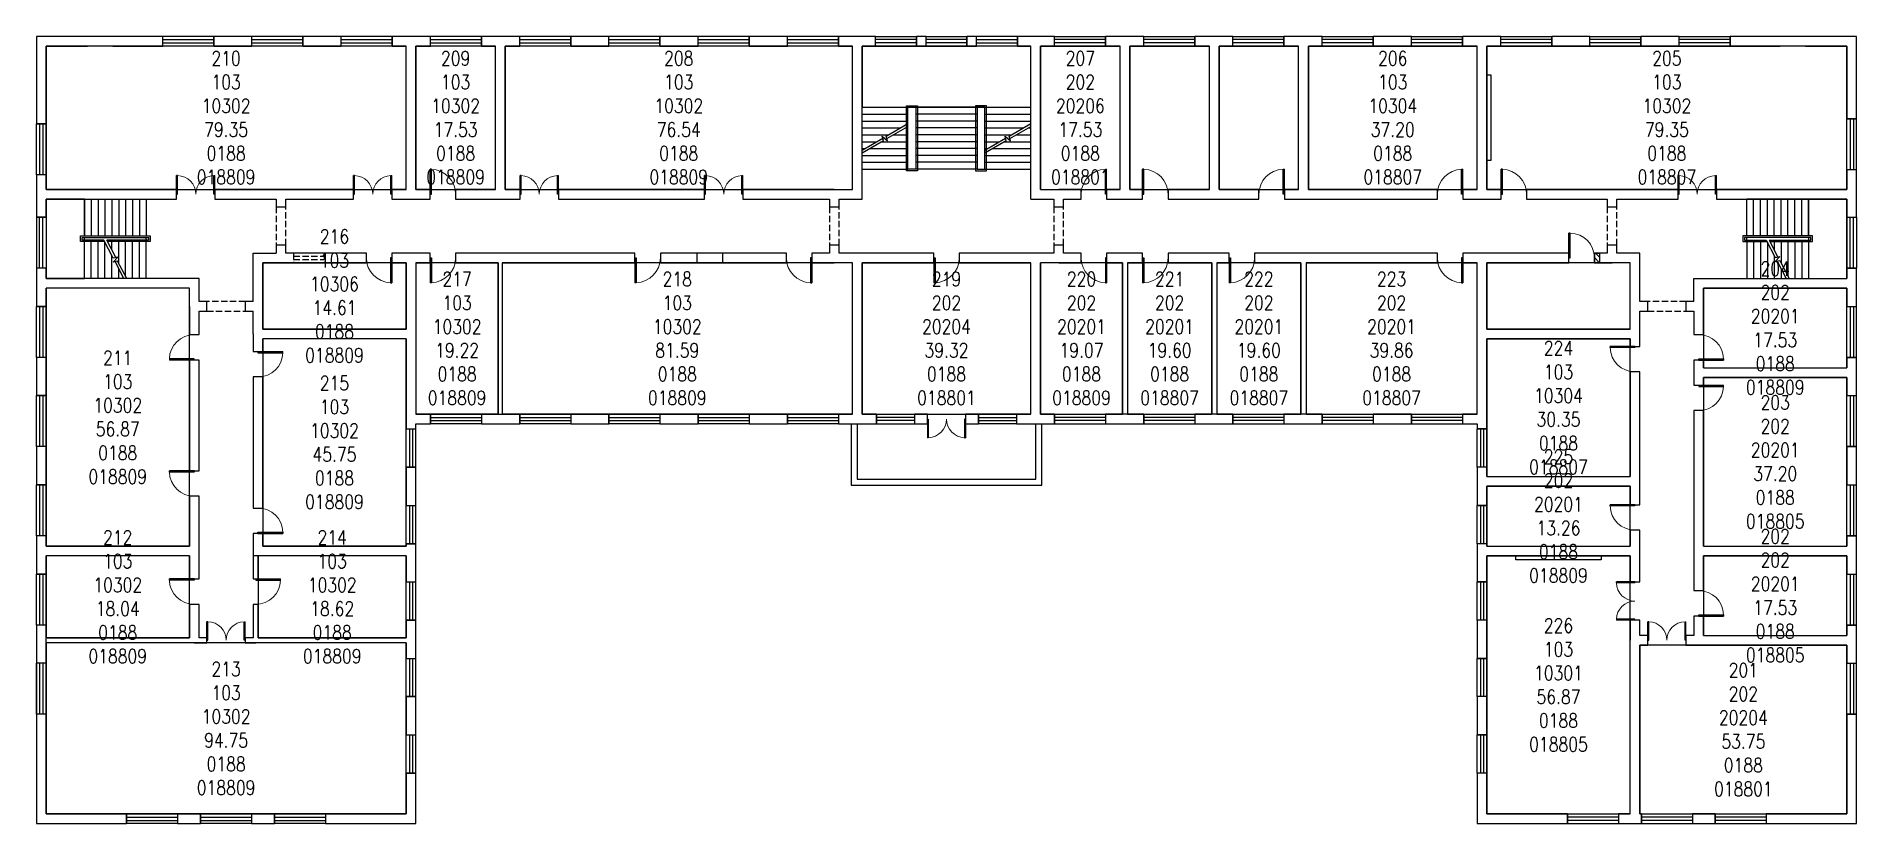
# Model space of a CAD drawing. Extents: x 440095 to 511475, y 573006 to 603886.
import ezdxf

# ---------------------------------------------------------------- set-up
doc = ezdxf.new("R2010")
doc.units = 0
doc.header["$LTSCALE"] = 1000
doc.header["$MEASUREMENT"] = 0
doc.linetypes.add('DASH', pattern=[0.35, 0.25, -0.1])
doc.layers.get('0').update_dxf_attribs({"linetype": 'CONTINUOUS'})
for name, color, linetype in [('body', 30, 'CONTINUOUS'), ('RM', 4, 'CONTINUOUS'), ('RM$', 5, 'CONTINUOUS'), ('RM$TXT', 5, 'CONTINUOUS')]:
    doc.layers.add(name, color=color, linetype=linetype)
doc.layers.get('0').freeze()
doc.styles.add('_TEL_DIM', font='SIMPLEX', dxfattribs={"width": 0.8, "height": 3.5, "bigfont": 'HZTXT'})

# ---------------------------------------------------------------- blocks, each defined once
blk = doc.blocks.new('$TCHSYS$WIN2D')
for p, q in [((-0.5, 0.5), (0.5, 0.5)), ((-0.5, 0.5), (-0.5, -0.5)), ((0.5, 0.5), (0.5, -0.5)), ((0.5, 0.167), (-0.5, 0.167)), ((0.5, -0.167), (-0.5, -0.167)), ((-0.5, -0.5), (0.5, -0.5))]:
    blk.add_line(p, q)
blk = doc.blocks.new('$DorLib2D$00000002')
for p, q in [((-0.5, 0), (-0.5, 0.4875)), ((-0.475, 0.4875), (-0.5, 0.4875)), ((-0.475, 0), (-0.475, 0.4875)), ((0.475, 0), (0.475, 0.4875)), ((0.475, 0.4875), (0.5, 0.4875)), ((0.5, 0), (0.5, 0.4875)), ((-0.5, 0), (-0.475, 0)), ((0.5, 0), (0.475, 0))]:
    blk.add_line(p, q)
at = {"lineweight": 13}
for centre, start, end in [((-0.4875, 0), 0, 88.53072), ((0.4875, 0), 91.46928, 180)]:
    blk.add_arc(centre, 0.4875, start, end, dxfattribs=at)
blk = doc.blocks.new('$DorLib2D$00000001')
for p, q in [((0.45, 0.975), (0.5, 0.975)), ((0.45, 0), (0.45, 0.975)), ((0.5, 0), (0.5, 0.975)), ((0.5, 0), (0.45, 0))]:
    blk.add_line(p, q)
at = {"lineweight": 13}
blk.add_arc((0.475, 0), 0.975, 91.46928, 180, dxfattribs=at)

msp = doc.modelspace()

# ---------------------------------------------------------------- hatches: boundary and pattern name
at = {"layer": 'body'}
h = msp.add_hatch(dxfattribs=at)
h.set_pattern_fill('ANSI31', color=256, scale=100, angle=90, style=0)
h.set_pattern_definition([(135, (501395.36, 595005.79), (-112.253, -112.253), [])])
h.paths.add_polyline_path([(501395, 595006), (501395, 595386), (501195, 595386), (501195, 595006)])

# ---------------------------------------------------------------- linework, layer by layer
for p, q in [((442095, 603886), (440095, 603886)), ((440095, 603886), (440095, 600461)), ((445050, 603886), (442095, 603886)), ((445050, 603506), (445050, 603886)), ((448550, 603886), (447050, 603886)), ((447050, 603886), (447050, 603506)), ((448550, 603506), (448550, 603886)), ((452050, 603886), (450550, 603886)), ((450550, 603886), (450550, 603506)), ((452050, 603506), (452050, 603886)), ((454785, 603886), (454050, 603886)), ((454050, 603886), (454050, 603506)), ((455550, 603886), (454785, 603886)), ((455550, 603506), (455550, 603886)), ((458285, 603886), (457550, 603886)), ((457550, 603886), (457550, 603506)), ((459050, 603886), (458285, 603886)), ((459050, 603506), (459050, 603886)), ((462550, 603886), (461050, 603886)), ((461050, 603886), (461050, 603506)), ((462550, 603506), (462550, 603886)), ((466050, 603886), (464550, 603886)), ((464550, 603886), (464550, 603506)), ((466050, 603506), (466050, 603886)), ((469550, 603886), (468050, 603886)), ((468050, 603886), (468050, 603506)), ((469550, 603506), (469550, 603886)), ((472285, 603886), (471550, 603886)), ((471550, 603886), (471550, 603506)), ((473005, 603886), (472285, 603886)), ((473005, 603506), (473005, 603886)), ((474985, 603886), (474605, 603886)), ((474605, 603886), (474605, 603506)), ((474985, 603506), (474985, 603886)), ((476965, 603886), (476585, 603886)), ((476585, 603886), (476585, 603506)), ((476965, 603506), (476965, 603886)), ((479285, 603886), (478565, 603886)), ((478565, 603886), (478565, 603506)), ((480020, 603886), (479285, 603886)), ((480020, 603506), (480020, 603886)), ((482785, 603886), (482020, 603886)), ((482020, 603886), (482020, 603506)), ((483520, 603886), (482785, 603886)), ((483520, 603506), (483520, 603886)), ((486285, 603886), (485520, 603886)), ((485520, 603886), (485520, 603506)), ((487020, 603886), (486285, 603886)), ((487020, 603506), (487020, 603886)), ((489785, 603886), (489020, 603886)), ((489020, 603886), (489020, 603506)), ((490520, 603886), (489785, 603886)), ((490520, 603506), (490520, 603886)), ((494020, 603886), (492520, 603886)), ((492520, 603886), (492520, 603506)), ((494020, 603506), (494020, 603886)), ((496785, 603886), (496020, 603886)), ((496020, 603886), (496020, 603506)), ((497520, 603886), (496785, 603886)), ((497520, 603506), (497520, 603886)), ((501020, 603886), (499520, 603886)), ((499520, 603886), (499520, 603506)), ((501020, 603506), (501020, 603886)), ((504520, 603886), (503020, 603886)), ((503020, 603886), (503020, 603506)), ((504520, 603506), (504520, 603886)), ((509475, 603886), (506520, 603886)), ((506520, 603886), (506520, 603506)), ((511475, 603886), (509475, 603886)), ((511475, 600651), (511475, 603886)), ((440475, 603506), (442095, 603506)), ((440475, 600461), (440475, 603506)), ((443095, 603506), (445050, 603506)), ((447050, 603506), (448550, 603506)), ((450550, 603506), (452050, 603506)), ((454050, 603506), (454595, 603506)), ((454595, 597886), (454595, 603506)), ((454975, 597886), (454975, 603506)), ((454975, 603506), (455550, 603506)), ((457550, 603506), (458095, 603506)), ((458095, 597886), (458095, 603506)), ((458475, 597886), (458475, 603506)), ((458475, 603506), (459050, 603506)), ((461050, 603506), (462550, 603506)), ((464550, 603506), (466050, 603506)), ((468050, 603506), (469550, 603506)), ((471550, 603506), (472095, 603506)), ((472095, 597886), (472095, 603506)), ((472475, 603506), (473005, 603506)), ((472475, 597506), (472475, 603506)), ((479095, 603506), (472475, 603506)), ((472475, 603506), (472475, 601106)), ((474605, 603506), (474985, 603506)), ((476585, 603506), (476965, 603506)), ((478565, 603506), (479095, 603506)), ((479095, 597506), (479095, 603506)), ((479095, 601106), (479095, 603506)), ((479475, 603506), (480020, 603506)), ((479475, 597886), (479475, 603506)), ((482020, 603506), (482595, 603506)), ((482595, 597886), (482595, 603506)), ((482975, 603506), (483520, 603506)), ((482975, 597886), (482975, 603506)), ((485520, 603506), (486095, 603506)), ((486095, 597886), (486095, 603506)), ((486475, 603506), (487020, 603506)), ((486475, 597886), (486475, 603506)), ((489020, 603506), (489595, 603506)), ((489595, 597886), (489595, 603506)), ((489975, 597886), (489975, 603506)), ((489975, 603506), (490520, 603506)), ((492520, 603506), (494020, 603506)), ((496020, 603506), (496595, 603506)), ((496595, 597886), (496595, 603506)), ((496975, 603506), (497520, 603506)), ((496975, 597886), (496975, 603506)), ((499520, 603506), (501020, 603506)), ((503020, 603506), (504520, 603506)), ((506520, 603506), (508475, 603506)), ((509475, 603506), (511095, 603506)), ((511095, 603506), (511095, 600651)), ((472475, 599429), (472475, 601106)), ((472475, 601106), (474275, 601106)), ((472475, 601106), (479095, 601106)), ((474215, 598616), (474215, 601166)), ((474215, 601166), (474645, 601166)), ((474275, 600468), (474275, 601106)), ((474275, 598676), (474275, 601106)), ((474275, 601106), (474585, 601106)), ((474585, 601106), (474585, 598676)), ((476985, 601106), (474585, 601106)), ((474585, 601106), (474585, 598676)), ((474645, 601166), (474645, 598616)), ((477355, 601166), (476925, 601166)), ((476925, 601166), (476925, 598616)), ((476985, 601106), (476985, 598676)), ((477295, 601106), (476985, 601106)), ((476985, 601106), (476985, 598676)), ((477295, 599429), (477295, 601106)), ((477295, 601106), (479095, 601106)), ((477295, 598676), (477295, 601106)), ((477355, 598616), (477355, 601166)), ((479095, 600468), (479095, 601106)), ((440095, 600461), (440475, 600461)), ((472475, 600836), (474275, 600836)), ((472475, 600566), (474275, 600566)), ((473422, 599976), (474275, 600468)), ((473449, 599876), (474275, 600353)), ((474275, 598676), (474275, 600353)), ((476985, 600836), (474585, 600836)), ((476985, 600566), (474585, 600566)), ((477295, 600836), (479095, 600836)), ((477295, 600566), (479095, 600566)), ((478242, 599976), (479095, 600468)), ((478269, 599876), (479095, 600353)), ((479095, 598676), (479095, 600353)), ((511095, 600651), (511475, 600651)), ((472475, 600296), (473977, 600296)), ((472475, 600026), (473509, 600026)), ((472475, 599429), (473284, 599896)), ((472475, 599313), (473311, 599796)), ((472475, 599756), (473042, 599756)), ((473242, 599756), (474275, 599756)), ((473311, 599796), (473265, 599968)), ((473265, 599968), (473471, 599795)), ((473471, 599795), (473422, 599976)), ((473709, 600026), (474275, 600026)), ((474177, 600296), (474275, 600296)), ((476985, 600296), (474585, 600296)), ((476985, 600026), (474585, 600026)), ((476985, 599756), (474585, 599756)), ((477295, 600296), (478797, 600296)), ((477295, 600026), (478329, 600026)), ((477295, 599429), (478104, 599896)), ((477295, 599313), (478131, 599796)), ((477295, 599756), (477862, 599756)), ((478062, 599756), (479095, 599756)), ((478131, 599796), (478085, 599968)), ((478085, 599968), (478291, 599795)), ((478291, 599795), (478242, 599976)), ((478529, 600026), (479095, 600026)), ((478997, 600296), (479095, 600296)), ((472475, 599486), (472574, 599486)), ((472475, 598676), (472475, 599313)), ((472475, 599216), (474275, 599216)), ((472475, 598946), (474275, 598946)), ((472774, 599486), (474275, 599486)), ((476985, 599486), (474585, 599486)), ((476985, 599216), (474585, 599216)), ((476985, 598946), (474585, 598946)), ((477295, 599486), (477394, 599486)), ((477295, 598676), (477295, 599313)), ((477295, 599216), (479095, 599216)), ((477295, 598946), (479095, 598946)), ((477594, 599486), (479095, 599486)), ((440475, 598461), (440095, 598461)), ((440095, 598461), (440095, 597696)), ((440475, 597886), (440475, 598461)), ((472475, 598676), (474275, 598676)), ((474645, 598616), (474215, 598616)), ((474585, 598676), (474275, 598676)), ((476985, 598676), (474585, 598676)), ((476925, 598616), (477355, 598616)), ((476985, 598676), (477295, 598676)), ((477295, 598676), (479095, 598676)), ((511475, 598651), (511095, 598651)), ((511095, 598651), (511095, 597886)), ((511475, 597696), (511475, 598651)), ((440095, 597696), (440095, 596796)), ((445595, 597886), (440475, 597886)), ((440475, 597506), (445595, 597506)), ((440475, 596796), (440475, 597506)), ((441975, 597506), (440475, 597506)), ((440475, 597506), (440475, 594386)), ((441975, 597506), (444405, 597506)), ((441975, 597506), (441975, 596056)), ((441975, 596056), (441975, 597506)), ((442245, 597506), (442245, 596056)), ((442515, 597506), (442515, 596056)), ((442785, 597506), (442785, 596056)), ((443055, 597506), (443055, 596056)), ((443325, 597506), (443325, 596056)), ((443595, 597506), (443595, 596056)), ((443865, 597506), (443865, 596056)), ((444135, 597506), (444135, 596056)), ((444405, 597506), (444405, 596056)), ((445595, 597506), (445595, 597886)), ((449685, 597886), (447095, 597886)), ((447095, 597886), (447095, 597506)), ((447095, 597506), (449495, 597506)), ((449495, 597506), (449495, 597196)), ((452535, 597886), (449685, 597886)), ((449875, 597196), (449875, 597506)), ((449875, 597506), (452535, 597506)), ((452535, 597506), (452535, 597886)), ((454595, 597886), (454035, 597886)), ((454035, 597886), (454035, 597506)), ((454035, 597506), (454785, 597506)), ((454785, 597506), (455535, 597506)), ((455535, 597886), (454975, 597886)), ((455535, 597506), (455535, 597886)), ((458095, 597886), (456535, 597886)), ((456535, 597886), (456535, 597506)), ((456535, 597506), (458285, 597506)), ((458285, 597506), (459065, 597506)), ((459065, 597886), (458475, 597886)), ((459065, 597506), (459065, 597886)), ((466300, 597886), (460565, 597886)), ((460565, 597886), (460565, 597506)), ((460565, 597506), (466300, 597506)), ((466300, 597506), (466300, 597886)), ((471385, 597886), (467800, 597886)), ((467800, 597886), (467800, 597506)), ((467800, 597506), (471195, 597506)), ((471195, 597506), (471195, 597196)), ((471385, 597886), (472095, 597886)), ((471575, 597196), (471575, 597506)), ((471575, 597506), (472475, 597506)), ((479095, 597506), (479995, 597506)), ((479475, 597886), (480185, 597886)), ((479995, 597506), (479995, 597196)), ((481065, 597886), (480185, 597886)), ((480375, 597196), (480375, 597506)), ((480375, 597506), (481065, 597506)), ((481065, 597506), (481065, 597886)), ((482595, 597886), (482065, 597886)), ((482065, 597886), (482065, 597506)), ((482065, 597506), (482785, 597506)), ((482785, 597506), (483475, 597506)), ((483475, 597886), (482975, 597886)), ((483475, 597506), (483475, 597886)), ((486095, 597886), (484475, 597886)), ((484475, 597886), (484475, 597506)), ((484475, 597506), (486285, 597506)), ((486285, 597506), (488035, 597506)), ((488035, 597886), (486475, 597886)), ((488035, 597506), (488035, 597886)), ((489595, 597886), (489035, 597886)), ((489035, 597886), (489035, 597506)), ((489035, 597506), (489785, 597506)), ((489785, 597506), (495035, 597506)), ((495035, 597886), (489975, 597886)), ((495035, 597506), (495035, 597886)), ((496595, 597886), (496035, 597886)), ((496035, 597886), (496035, 597506)), ((496035, 597506), (496785, 597506)), ((496785, 597506), (497535, 597506)), ((497535, 597886), (496975, 597886)), ((497535, 597506), (497535, 597886)), ((501885, 597886), (498535, 597886)), ((498535, 597886), (498535, 597506)), ((498535, 597506), (501695, 597506)), ((501695, 597506), (501695, 597196)), ((504475, 597886), (501885, 597886)), ((502075, 597196), (502075, 597506)), ((502075, 597506), (504475, 597506)), ((504475, 597506), (504475, 597886)), ((511095, 597886), (505975, 597886)), ((505975, 597886), (505975, 597506)), ((505975, 597506), (511095, 597506)), ((509595, 597506), (507165, 597506)), ((507165, 596056), (507165, 597506)), ((507435, 596056), (507435, 597506)), ((507705, 596056), (507705, 597506)), ((507975, 596056), (507975, 597506)), ((508245, 596056), (508245, 597506)), ((508515, 596056), (508515, 597506)), ((508785, 596056), (508785, 597506)), ((509055, 596056), (509055, 597506)), ((509325, 596056), (509325, 597506)), ((509595, 596056), (509595, 597506)), ((511095, 597506), (509595, 597506)), ((509595, 597506), (509595, 596056)), ((511095, 597506), (511095, 596796)), ((511095, 594386), (511095, 597506)), ((511475, 596796), (511475, 597696)), ((440095, 596796), (440475, 596796)), ((449495, 597196), (449875, 597196)), ((471195, 597196), (471575, 597196)), ((479995, 597196), (480375, 597196)), ((501695, 597196), (502075, 597196)), ((511095, 596796), (511475, 596796)), ((441825, 595836), (441825, 596056)), ((441825, 596056), (444555, 596056)), ((444555, 596056), (444555, 595836)), ((507015, 596056), (507015, 595836)), ((509745, 596056), (507015, 596056)), ((509745, 595836), (509745, 596056)), ((442773, 595836), (441825, 595836)), ((441885, 595896), (441885, 595996)), ((441885, 595996), (444495, 595996)), ((442742, 595896), (441885, 595896)), ((441975, 595996), (444405, 595996)), ((441975, 595896), (441975, 595996)), ((442742, 595896), (441975, 595896)), ((441975, 594386), (441975, 595836)), ((441975, 594386), (441975, 595836)), ((442245, 594386), (442245, 595836)), ((442515, 594386), (442515, 595836)), ((443108, 595192), (442742, 595896)), ((442785, 594386), (442785, 595812)), ((444405, 595896), (442854, 595896)), ((443209, 595214), (442854, 595896)), ((444495, 595896), (442854, 595896)), ((444555, 595836), (442886, 595836)), ((443055, 595509), (443055, 595836)), ((443325, 594989), (443325, 595836)), ((443595, 594470), (443595, 595836)), ((443865, 594386), (443865, 595836)), ((444135, 594386), (444135, 595836)), ((444405, 595896), (444405, 595996)), ((444405, 594386), (444405, 595836)), ((444495, 595996), (444495, 595896)), ((448595, 595386), (449495, 595386)), ((448595, 593486), (448595, 595386)), ((449875, 595696), (449495, 595696)), ((449495, 595696), (449495, 595386)), ((449875, 595386), (449875, 595696)), ((453035, 595386), (449875, 595386)), ((453035, 595006), (453035, 595386)), ((454785, 595386), (454035, 595386)), ((454035, 595386), (454035, 595006)), ((455535, 595386), (454785, 595386)), ((455535, 595006), (455535, 595386)), ((458285, 595386), (456535, 595386)), ((456535, 595386), (456535, 595006)), ((463565, 595386), (458285, 595386)), ((463565, 595006), (463565, 595386)), ((466005, 595386), (464565, 595386)), ((464565, 595386), (464565, 595006)), ((466005, 595006), (466005, 595386)), ((467005, 595386), (466005, 595386)), ((469505, 595386), (467005, 595386)), ((467005, 595386), (467005, 595006)), ((469505, 595006), (469505, 595386)), ((471195, 595386), (470505, 595386)), ((470505, 595386), (470505, 595006)), ((471575, 595696), (471195, 595696)), ((471195, 595696), (471195, 595386)), ((471575, 595386), (471575, 595696)), ((472285, 595386), (471575, 595386)), ((475285, 595386), (472285, 595386)), ((475285, 595006), (475285, 595386)), ((479285, 595386), (476285, 595386)), ((476285, 595386), (476285, 595006)), ((479995, 595386), (479285, 595386)), ((480375, 595696), (479995, 595696)), ((479995, 595696), (479995, 595386)), ((480375, 595386), (480375, 595696)), ((481065, 595386), (480375, 595386)), ((481065, 595006), (481065, 595386)), ((482770, 595386), (482065, 595386)), ((482065, 595386), (482065, 595006)), ((483475, 595386), (482770, 595386)), ((483475, 595006), (483475, 595386)), ((486270, 595386), (484475, 595386)), ((484475, 595386), (484475, 595006)), ((486870, 595386), (486270, 595386)), ((486870, 595006), (486870, 595386)), ((489770, 595386), (487870, 595386)), ((487870, 595386), (487870, 595006)), ((495035, 595386), (489770, 595386)), ((495035, 595006), (495035, 595386)), ((496785, 595386), (496035, 595386)), ((496035, 595386), (496035, 595006)), ((500195, 595386), (496785, 595386)), ((500195, 595006), (500195, 595386)), ((501695, 595386), (501195, 595386)), ((501195, 595386), (501195, 595006)), ((502075, 595696), (501695, 595696)), ((501695, 595696), (501695, 595386)), ((502075, 595386), (502075, 595696)), ((502975, 595386), (502075, 595386)), ((502975, 593486), (502975, 595386)), ((507015, 595836), (507963, 595836)), ((507075, 595996), (507075, 595896)), ((509685, 595996), (507075, 595996)), ((507075, 595896), (507932, 595896)), ((509595, 595996), (507165, 595996)), ((507165, 595896), (507165, 595996)), ((507165, 595896), (507932, 595896)), ((507165, 595836), (507165, 594386)), ((507435, 595836), (507435, 594386)), ((507705, 595836), (507705, 594386)), ((507932, 595896), (508288, 595209)), ((507975, 595812), (507975, 594386)), ((508044, 595896), (509595, 595896)), ((508044, 595896), (508389, 595232)), ((508044, 595896), (509685, 595896)), ((508076, 595836), (509745, 595836)), ((508245, 595836), (508245, 595509)), ((508515, 595836), (508515, 594989)), ((508785, 595836), (508785, 594470)), ((509055, 595836), (509055, 594386)), ((509325, 595836), (509325, 594386)), ((509595, 595996), (509595, 595896)), ((509595, 595836), (509595, 594386)), ((509595, 595836), (509595, 594386)), ((509685, 595896), (509685, 595996)), ((440475, 594796), (440095, 594796)), ((440095, 594796), (440095, 594196)), ((440475, 594386), (440475, 594796)), ((443055, 594386), (443055, 595292)), ((443108, 595034), (443290, 595232)), ((443290, 595232), (443108, 595192)), ((443282, 595072), (443108, 595034)), ((443526, 594386), (443181, 595050)), ((443639, 594386), (443282, 595072)), ((443325, 594386), (443325, 594773)), ((448975, 595006), (449685, 595006)), ((448975, 593296), (448975, 595006)), ((449685, 595006), (453035, 595006)), ((454035, 595006), (454595, 595006)), ((454595, 595006), (454595, 592406)), ((454975, 595006), (454975, 592216)), ((454975, 595006), (455535, 595006)), ((456535, 595006), (458210, 595006)), ((458210, 595006), (458210, 589066)), ((458360, 595006), (463565, 595006)), ((458360, 595006), (458360, 589066)), ((464565, 595006), (466005, 595006)), ((466005, 595006), (467005, 595006)), ((467005, 595006), (469505, 595006)), ((470505, 595006), (471385, 595006)), ((472095, 595006), (471385, 595006)), ((472095, 589066), (472095, 595006)), ((472475, 595006), (475285, 595006)), ((472475, 589066), (472475, 595006)), ((476285, 595006), (479095, 595006)), ((479095, 589066), (479095, 595006)), ((480185, 595006), (479475, 595006)), ((479475, 589066), (479475, 595006)), ((480185, 595006), (481065, 595006)), ((482065, 595006), (482685, 595006)), ((482685, 595006), (482685, 589066)), ((482885, 595006), (482885, 589066)), ((482885, 595006), (483475, 595006)), ((484475, 595006), (486185, 595006)), ((486185, 595006), (486185, 589066)), ((486385, 595006), (486870, 595006)), ((486385, 595006), (486385, 589066)), ((487870, 595006), (489685, 595006)), ((489685, 595006), (489685, 589066)), ((489885, 595006), (495035, 595006)), ((489885, 595006), (489885, 589066)), ((496035, 595006), (496595, 595006)), ((496595, 592216), (496595, 595006)), ((496975, 595006), (500195, 595006)), ((496975, 592406), (496975, 595006)), ((501195, 595006), (501885, 595006)), ((502595, 595006), (501885, 595006)), ((502595, 593296), (502595, 595006)), ((508245, 595292), (508245, 594386)), ((508463, 595248), (508281, 595050)), ((508281, 595050), (508463, 595090)), ((508288, 595209), (508463, 595248)), ((508362, 595068), (508716, 594386)), ((508463, 595090), (508829, 594386)), ((508515, 594773), (508515, 594386)), ((511475, 594796), (511095, 594796)), ((511095, 594796), (511095, 594386)), ((511475, 594196), (511475, 594796)), ((440095, 594196), (440095, 593296)), ((446475, 594386), (440475, 594386)), ((440475, 594386), (441975, 594386)), ((446095, 594006), (440475, 594006)), ((440475, 593296), (440475, 594006)), ((443526, 594386), (441975, 594386)), ((444405, 594386), (443639, 594386)), ((446095, 593296), (446095, 594006)), ((446475, 593486), (446475, 594386)), ((505095, 594386), (511095, 594386)), ((505095, 593486), (505095, 594386)), ((505475, 594006), (511095, 594006)), ((505475, 593296), (505475, 594006)), ((507165, 594386), (508716, 594386)), ((508829, 594386), (509595, 594386)), ((509595, 594386), (511095, 594386)), ((511095, 594006), (511095, 593296)), ((511475, 593296), (511475, 594196)), ((440095, 593296), (440475, 593296)), ((446095, 593296), (446095, 592186)), ((446785, 593486), (446475, 593486)), ((446785, 593106), (446785, 593486)), ((448595, 593486), (448285, 593486)), ((448285, 593486), (448285, 593106)), ((448975, 592406), (448975, 593296)), ((502595, 592406), (502595, 593296)), ((503285, 593486), (502975, 593486)), ((503285, 593106), (503285, 593486)), ((505095, 593486), (504785, 593486)), ((504785, 593486), (504785, 593106)), ((505475, 592186), (505475, 593296)), ((511095, 593296), (511475, 593296)), ((446475, 593106), (446785, 593106)), ((446475, 592186), (446475, 593106)), ((448285, 593106), (448595, 593106)), ((448595, 592216), (448595, 593106)), ((502975, 593106), (503285, 593106)), ((502975, 592216), (502975, 593106)), ((504785, 593106), (505095, 593106)), ((505095, 593106), (505095, 592186)), ((446095, 592186), (446475, 592186)), ((448595, 592216), (448595, 591526)), ((454595, 592406), (448975, 592406)), ((454595, 592026), (448975, 592026)), ((448975, 591526), (448975, 592026)), ((454595, 592026), (454595, 588876)), ((454975, 592216), (454975, 589066)), ((496595, 589066), (496595, 592216)), ((501095, 592406), (496975, 592406)), ((496975, 588876), (496975, 592026)), ((496975, 592026), (501095, 592026)), ((502095, 592406), (501095, 592406)), ((501095, 592026), (502095, 592026)), ((502595, 592406), (502095, 592406)), ((502095, 592026), (502595, 592026)), ((502595, 592026), (502595, 591726)), ((502975, 591726), (502975, 592216)), ((505095, 592186), (505475, 592186)), ((440475, 591296), (440095, 591296)), ((440095, 591296), (440095, 589796)), ((440475, 589796), (440475, 591296)), ((446475, 591186), (446095, 591186)), ((446095, 591186), (446095, 586846)), ((446475, 586846), (446475, 591186)), ((448595, 591526), (448975, 591526)), ((502595, 591726), (502975, 591726)), ((505475, 591186), (505095, 591186)), ((505095, 591186), (505095, 590696)), ((505475, 590886), (505475, 591186)), ((511475, 591296), (511095, 591296)), ((511095, 591296), (511095, 590886)), ((511475, 590696), (511475, 591296)), ((448975, 590526), (448595, 590526)), ((448595, 590526), (448595, 585386)), ((448975, 585386), (448975, 590526)), ((502975, 590726), (502595, 590726)), ((502595, 590726), (502595, 586626)), ((502975, 586436), (502975, 590726)), ((505095, 590696), (505095, 590206)), ((505475, 590886), (511095, 590886)), ((505475, 590206), (505475, 590506)), ((505475, 590506), (511095, 590506)), ((511095, 590506), (511095, 589796)), ((511475, 589796), (511475, 590696)), ((440095, 589796), (440475, 589796)), ((505095, 590206), (505475, 590206)), ((511095, 589796), (511475, 589796)), ((454975, 589066), (468994, 589066)), ((454975, 589066), (468994, 589066)), ((455550, 589066), (454975, 589066)), ((455550, 588686), (455550, 589066)), ((458210, 589066), (457550, 589066)), ((457550, 589066), (457550, 588686)), ((459050, 589066), (458360, 589066)), ((459050, 588686), (459050, 589066)), ((462550, 589066), (461050, 589066)), ((461050, 589066), (461050, 588686)), ((462550, 588686), (462550, 589066)), ((466050, 589066), (464550, 589066)), ((464550, 589066), (464550, 588686)), ((466050, 588686), (466050, 589066)), ((469550, 589066), (468050, 589066)), ((468050, 589066), (468050, 588686)), ((469550, 588686), (469550, 589066)), ((472095, 589066), (471550, 589066)), ((471550, 589066), (471550, 588686)), ((473035, 589066), (472475, 589066)), ((473035, 588686), (473035, 589066)), ((475035, 589066), (474535, 589066)), ((474535, 589066), (474535, 588686)), ((475035, 588686), (475035, 589066)), ((477035, 589066), (476535, 589066)), ((476535, 589066), (476535, 588686)), ((477035, 588686), (477035, 589066)), ((479095, 589066), (478535, 589066)), ((478535, 589066), (478535, 588686)), ((480020, 589066), (479475, 589066)), ((480020, 588686), (480020, 589066)), ((483520, 589066), (482020, 589066)), ((482020, 589066), (482020, 588686)), ((482885, 589066), (482685, 589066)), ((483520, 588686), (483520, 589066)), ((487020, 589066), (485520, 589066)), ((485520, 589066), (485520, 588686)), ((486385, 589066), (486185, 589066)), ((487020, 588686), (487020, 589066)), ((490520, 589066), (489020, 589066)), ((489020, 589066), (489020, 588686)), ((489885, 589066), (489685, 589066)), ((490520, 588686), (490520, 589066)), ((494020, 589066), (492520, 589066)), ((492520, 589066), (492520, 588686)), ((494020, 588686), (494020, 589066)), ((496595, 589066), (496020, 589066)), ((496020, 589066), (496020, 588686)), ((505475, 589206), (505095, 589206)), ((505095, 589206), (505095, 583696)), ((505475, 583886), (505475, 589206)), ((454595, 588876), (454595, 588486)), ((454595, 588486), (454975, 588486)), ((454975, 588486), (454975, 588686)), ((454975, 588686), (455550, 588686)), ((457550, 588686), (458285, 588686)), ((458285, 588686), (459050, 588686)), ((461050, 588686), (462550, 588686)), ((464550, 588686), (466050, 588686)), ((468050, 588686), (469550, 588686)), ((471550, 588686), (472285, 588686)), ((472285, 588686), (473035, 588686)), ((474535, 588686), (475035, 588686)), ((476535, 588686), (477035, 588686)), ((478535, 588686), (479285, 588686)), ((479285, 588686), (480020, 588686)), ((482020, 588686), (483520, 588686)), ((485520, 588686), (487020, 588686)), ((489020, 588686), (490520, 588686)), ((492520, 588686), (494020, 588686)), ((496020, 588686), (496595, 588686)), ((496595, 588686), (496595, 588486)), ((496595, 588486), (496975, 588486)), ((496975, 588486), (496975, 588876)), ((440475, 587796), (440095, 587796)), ((440095, 587796), (440095, 586296)), ((440475, 586296), (440475, 587796)), ((511095, 587796), (511095, 586296)), ((511475, 587796), (511095, 587796)), ((511475, 586296), (511475, 587796)), ((446095, 586846), (446475, 586846)), ((454595, 586986), (454595, 585486)), ((454975, 586986), (454595, 586986)), ((454975, 585486), (454975, 586986)), ((496975, 586986), (496595, 586986)), ((496595, 586986), (496595, 586436)), ((496975, 586626), (496975, 586986)), ((440095, 586296), (440475, 586296)), ((496595, 586436), (496595, 585486)), ((496975, 586626), (502595, 586626)), ((496975, 585486), (496975, 586246)), ((496975, 586246), (502595, 586246)), ((502595, 586246), (502595, 585516)), ((502975, 585516), (502975, 586436)), ((511095, 586296), (511475, 586296)), ((446475, 585846), (446095, 585846)), ((446095, 585846), (446095, 583886)), ((446475, 583696), (446475, 585846)), ((448595, 585386), (448975, 585386)), ((454595, 585486), (454975, 585486)), ((496595, 585486), (496975, 585486)), ((502595, 585516), (502975, 585516)), ((440475, 584296), (440095, 584296)), ((440095, 584296), (440095, 583696)), ((440475, 583886), (440475, 584296)), ((448975, 584386), (448595, 584386)), ((448595, 584386), (448595, 583506)), ((448975, 583886), (448975, 584386)), ((454975, 583986), (454595, 583986)), ((454595, 583986), (454595, 583886)), ((454975, 583696), (454975, 583986)), ((496975, 583986), (496595, 583986)), ((496595, 583986), (496595, 583696)), ((496975, 583886), (496975, 583986)), ((502975, 584516), (502595, 584516)), ((502595, 584516), (502595, 583886)), ((502975, 583696), (502975, 584516)), ((511475, 584296), (511095, 584296)), ((511095, 584296), (511095, 583886)), ((511475, 583696), (511475, 584296)), ((440095, 583696), (440095, 582796)), ((446095, 583886), (440475, 583886)), ((440475, 582796), (440475, 583506)), ((446095, 583506), (440475, 583506)), ((446095, 583506), (446095, 582606)), ((446475, 582606), (446475, 583696)), ((454595, 583506), (448595, 583506)), ((448595, 583506), (448595, 582606)), ((448795, 583506), (448595, 583506)), ((448795, 582606), (448795, 583506)), ((454595, 583886), (448975, 583886)), ((454595, 583506), (454595, 582486)), ((454975, 582486), (454975, 583696)), ((496595, 583696), (496595, 582486)), ((496975, 583886), (502595, 583886)), ((496975, 583506), (502595, 583506)), ((496975, 582486), (496975, 583506)), ((502595, 583506), (502595, 582486)), ((502975, 582486), (502975, 583696)), ((505095, 583696), (505095, 582146)), ((505475, 583886), (511095, 583886)), ((505475, 583506), (511095, 583506)), ((505475, 582146), (505475, 583506)), ((511095, 583506), (511095, 582796)), ((511475, 582796), (511475, 583696)), ((440095, 582796), (440475, 582796)), ((446095, 582606), (446475, 582606)), ((448595, 582606), (448795, 582606)), ((454595, 582486), (454975, 582486)), ((496595, 582486), (496975, 582486)), ((502595, 582486), (502975, 582486)), ((511095, 582796), (511475, 582796)), ((505095, 582146), (505475, 582146)), ((446475, 581606), (446095, 581606)), ((446095, 581606), (446095, 580296)), ((446475, 580296), (446475, 581606)), ((448795, 581606), (448595, 581606)), ((448595, 581606), (448595, 580296)), ((448795, 580296), (448795, 581606)), ((505475, 581146), (505095, 581146)), ((505095, 581146), (505095, 580386)), ((505475, 580386), (505475, 581146)), ((440475, 580796), (440095, 580796)), ((440095, 580796), (440095, 573006)), ((440475, 573386), (440475, 580796)), ((454975, 580986), (454595, 580986)), ((454595, 580986), (454595, 580296)), ((454975, 580196), (454975, 580986)), ((496975, 580986), (496595, 580986)), ((496595, 580986), (496595, 579486)), ((496975, 579486), (496975, 580986)), ((502975, 580986), (502595, 580986)), ((502595, 580986), (502595, 580196)), ((502975, 580386), (502975, 580986)), ((503285, 580386), (502975, 580386)), ((503285, 580006), (503285, 580386)), ((505095, 580386), (504785, 580386)), ((504785, 580386), (504785, 580006)), ((505475, 580386), (511095, 580386)), ((511475, 580796), (511095, 580796)), ((511095, 580796), (511095, 580386)), ((511475, 580196), (511475, 580796)), ((446095, 580296), (440475, 580296)), ((440475, 580096), (440475, 580296)), ((446285, 580096), (440475, 580096)), ((446285, 580096), (446785, 580096)), ((446785, 580296), (446475, 580296)), ((446785, 580096), (446785, 580296)), ((448595, 580296), (448285, 580296)), ((448285, 580296), (448285, 580096)), ((448285, 580096), (448695, 580096)), ((454595, 580096), (448695, 580096)), ((454595, 580296), (448795, 580296)), ((454595, 580096), (454595, 579486)), ((454975, 579486), (454975, 580196)), ((502595, 573386), (502595, 580196)), ((502975, 573386), (502975, 580006)), ((502975, 580006), (503285, 580006)), ((504785, 580006), (505285, 580006)), ((505285, 580006), (511095, 580006)), ((511095, 580006), (511095, 579296)), ((511475, 579296), (511475, 580196)), ((454595, 579486), (454975, 579486)), ((496595, 579486), (496975, 579486)), ((511095, 579296), (511475, 579296)), ((454595, 577986), (454595, 576486)), ((454975, 577986), (454595, 577986)), ((454975, 576486), (454975, 577986)), ((496975, 577986), (496595, 577986)), ((496595, 577986), (496595, 576486)), ((496975, 576486), (496975, 577986)), ((511475, 577296), (511095, 577296)), ((511095, 577296), (511095, 573386)), ((511475, 573006), (511475, 577296)), ((454595, 576486), (454975, 576486)), ((496595, 576486), (496975, 576486)), ((454975, 574986), (454595, 574986)), ((454595, 574986), (454595, 573386)), ((454975, 573006), (454975, 574986)), ((496975, 574986), (496595, 574986)), ((496595, 574986), (496595, 573006)), ((496975, 573386), (496975, 574986)), ((443635, 573386), (440475, 573386)), ((443635, 573006), (443635, 573386)), ((446535, 573386), (445635, 573386)), ((445635, 573386), (445635, 573006)), ((446535, 573006), (446535, 573386)), ((449435, 573386), (448535, 573386)), ((448535, 573386), (448535, 573006)), ((449435, 573006), (449435, 573386)), ((454595, 573386), (451435, 573386)), ((451435, 573386), (451435, 573006)), ((500135, 573386), (496975, 573386)), ((500135, 573006), (500135, 573386)), ((502595, 573386), (502135, 573386)), ((502135, 573386), (502135, 573006)), ((503035, 573386), (502975, 573386)), ((503035, 573006), (503035, 573386)), ((505935, 573386), (505035, 573386)), ((505035, 573386), (505035, 573006)), ((505935, 573006), (505935, 573386)), ((511095, 573386), (507935, 573386)), ((507935, 573386), (507935, 573006)), ((440095, 573006), (443635, 573006)), ((445635, 573006), (446535, 573006)), ((448535, 573006), (449435, 573006)), ((451435, 573006), (454975, 573006)), ((496595, 573006), (500135, 573006)), ((502135, 573006), (502785, 573006)), ((502785, 573006), (503035, 573006)), ((505035, 573006), (505935, 573006)), ((507935, 573006), (511475, 573006))]:
    msp.add_line(p, q, dxfattribs=at)
at = {"layer": 'body', "linetype": 'DASH'}
for p, q in [((449495, 597196), (449495, 595696)), ((449875, 595696), (449875, 597196)), ((471195, 597196), (471195, 595696)), ((471575, 595696), (471575, 597196)), ((479995, 597196), (479995, 595696)), ((480375, 595696), (480375, 597196)), ((501695, 597196), (501695, 595696)), ((502075, 595696), (502075, 597196)), ((450175, 595386, 1800), (450175, 595006, 1800)), ((451375, 595386, 1800), (451375, 595006, 1800)), ((450175, 595259, 1800), (451375, 595259, 1800)), ((450175, 595132, 1800), (451375, 595132, 1800)), ((448285, 593486), (446785, 593486)), ((504785, 593486), (503285, 593486)), ((446785, 593106), (448285, 593106)), ((503285, 593106), (504785, 593106))]:
    msp.add_line(p, q, dxfattribs=at)
at = {"layer": 'body'}
for points in [[(496975, 602373), (497130, 602373), (497130, 599019), (496975, 599019)], [(501195, 595006), (501195, 595386), (501395, 595386), (501395, 595006)], [(501463, 583506), (501463, 583351), (498108, 583351), (498108, 583506)], [(501463, 583506), (501463, 583351), (498108, 583351), (498108, 583506)]]:
    msp.add_lwpolyline(points, close=True, dxfattribs=at)
for points in [[(472045, 588686), (472045, 586276), (479525, 586276), (479525, 588686)], [(472285, 588686), (472285, 586516), (479285, 586516), (479285, 588686)]]:
    msp.add_lwpolyline(points, dxfattribs=at)
at = {"layer": 'RM'}
for points in [[(482975, 603506), (482975, 597886), (486095, 597886), (486095, 603506)], [(486475, 603506), (486475, 597886), (489595, 597886), (489595, 603506)], [(496975, 595006), (496975, 592406), (502595, 592406), (502595, 595006)]]:
    msp.add_lwpolyline(points, close=True, dxfattribs=at)
at = {"layer": 'RM$'}
for points in [[(440475, 603506), (440475, 597886), (454595, 597886), (454595, 603506)], [(454975, 603506), (454975, 597886), (458095, 597886), (458095, 603506)], [(458475, 603506), (458475, 597886), (472095, 597886), (472095, 603506)], [(479475, 603506), (479475, 597886), (482595, 597886), (482595, 603506)], [(489975, 603506), (489975, 597886), (496595, 597886), (496595, 603506)], [(496975, 603506), (496975, 597886), (511095, 597886), (511095, 603506)], [(448975, 595006), (448975, 592406), (454595, 592406), (454595, 595006)], [(454975, 595006), (454975, 589066), (458210, 589066), (458210, 595006)], [(458360, 595006), (458360, 589066), (472095, 589066), (472095, 595006)], [(472475, 595006), (472475, 589066), (479095, 589066), (479095, 595006)], [(479475, 595006), (479475, 589066), (482685, 589066), (482685, 595006)], [(482885, 595006), (482885, 589066), (486185, 589066), (486185, 595006)], [(486385, 595006), (486385, 589066), (489685, 589066), (489685, 595006)], [(489885, 595006), (489885, 589066), (496595, 589066), (496595, 595006)], [(440475, 594006), (440475, 583886), (446095, 583886), (446095, 594006)], [(505475, 594006), (505475, 590886), (511095, 590886), (511095, 594006)], [(448975, 592026), (448975, 583886), (454595, 583886), (454595, 592026)], [(496975, 592026), (496975, 586626), (502595, 586626), (502595, 592026)], [(505475, 590506), (505475, 583886), (511095, 583886), (511095, 590506)], [(496975, 586246), (496975, 583886), (502595, 583886), (502595, 586246)], [(440475, 583506), (440475, 580296), (446095, 580296), (446095, 583506)], [(448795, 583506), (448795, 580296), (454595, 580296), (454595, 583506)], [(496975, 583506), (496975, 573386), (502595, 573386), (502595, 583506)], [(505475, 583506), (505475, 580386), (511095, 580386), (511095, 583506)], [(440475, 580096), (440475, 573386), (454595, 573386), (454595, 580096)], [(502975, 580006), (502975, 573386), (511095, 573386), (511095, 580006)]]:
    msp.add_lwpolyline(points, close=True, dxfattribs=at)

# ---------------------------------------------------------------- block references
at = {"layer": 'body'}
for name, p, xscale, yscale, zscale in [('$TCHSYS$WIN2D', (446050, 603696), -2000, -380, -2000), ('$TCHSYS$WIN2D', (449550, 603696), -2000, -380, -2000), ('$TCHSYS$WIN2D', (453050, 603696), -2000, -380, -2000), ('$TCHSYS$WIN2D', (456550, 603696), -2000, -380, -2000), ('$TCHSYS$WIN2D', (460050, 603696), -2000, -380, -2000), ('$TCHSYS$WIN2D', (463550, 603696), -2000, -380, -2000), ('$TCHSYS$WIN2D', (467050, 603696), -2000, -380, -2000), ('$TCHSYS$WIN2D', (470550, 603696), -2000, -380, -2000), ('$TCHSYS$WIN2D', (473805, 603696), 1600, -380, 1600), ('$TCHSYS$WIN2D', (475785, 603696), 1600, -380, 1600), ('$TCHSYS$WIN2D', (477765, 603696), -1600, -380, -1600), ('$TCHSYS$WIN2D', (481020, 603696), 2000, -380, 2000), ('$TCHSYS$WIN2D', (484520, 603696), 2000, -380, 2000), ('$TCHSYS$WIN2D', (488020, 603696), 2000, -380, 2000), ('$TCHSYS$WIN2D', (491520, 603696), 2000, -380, 2000), ('$TCHSYS$WIN2D', (495020, 603696), 2000, -380, 2000), ('$TCHSYS$WIN2D', (498520, 603696), 2000, -380, 2000), ('$TCHSYS$WIN2D', (502020, 603696), 2000, -380, 2000), ('$TCHSYS$WIN2D', (505520, 603696), 2000, -380, 2000), ('$DorLib2D$00000002', (446345, 597696), -1500, 1500, -1500), ('$DorLib2D$00000002', (453285, 597696), -1500, 1500, -1500), ('$DorLib2D$00000001', (456035, 597696), -1000, 1000, -1000), ('$DorLib2D$00000002', (459815, 597696), 1500, 1500, 1500), ('$DorLib2D$00000002', (467050, 597696), 1500, 1500, 1500), ('$DorLib2D$00000001', (488535, 597696), 1000, 1000, 1000), ('$DorLib2D$00000001', (495535, 597696), 1000, 1000, 1000), ('$DorLib2D$00000001', (498035, 597696), -1000, 1000, -1000), ('$DorLib2D$00000002', (505225, 597696), 1500, 1500, 1500), ('$DorLib2D$00000001', (453535, 595196), 1000, -1000, 1000), ('$DorLib2D$00000002', (504035, 580196), -1500, 1500, -1500)]:
    msp.add_blockref(name, p, dxfattribs=dict(at, xscale=xscale, yscale=yscale, zscale=zscale))
for name, p, xscale, yscale, zscale, rotation in [('$TCHSYS$WIN2D', (440285, 599461), 2000, -380, 2000, 90), ('$TCHSYS$WIN2D', (511285, 599651), -2000, 380, -2000, 270), ('$DorLib2D$00000001', (481565, 597696), 1000, 1000, 1000, 359.9999999999975), ('$DorLib2D$00000001', (483975, 597696), -1000, 1000, -1000, 1.905744746097339e-12), ('$TCHSYS$WIN2D', (440285, 595796), -2000, -380, -2000, 90), ('$TCHSYS$WIN2D', (511285, 595796), 2000, -380, 2000, 270), ('$DorLib2D$00000001', (500695, 595196), 1000, -1000, 1000, 180), ('$DorLib2D$00000001', (456035, 595196), 1000, 1000, 1000, 180), ('$DorLib2D$00000001', (464065, 595196), 1000, 1000, 1000, 180), ('$DorLib2D$00000001', (470005, 595196), -1000, 1000, -1000, 180), ('$DorLib2D$00000001', (475785, 595196), 1000, 1000, 1000, 180), ('$DorLib2D$00000001', (481565, 595196), -1000, 1000, -1000, 180), ('$DorLib2D$00000001', (483975, 595196), 1000, 1000, 1000, 180), ('$DorLib2D$00000001', (487370, 595196), 1000, 1000, 1000, 180), ('$DorLib2D$00000001', (495535, 595196), -1000, 1000, -1000, 180), ('$TCHSYS$WIN2D', (440285, 592296), 2000, -380, 2000, 90), ('$TCHSYS$WIN2D', (511285, 592296), -2000, -380, -2000, 270), ('$DorLib2D$00000001', (446285, 591686), -1000, 1000, -1000, 90), ('$DorLib2D$00000001', (505285, 591686), -1000, -1000, -1000, 90), ('$DorLib2D$00000001', (448785, 591026), 1000, -1000, 1000, 89.99999999999962), ('$DorLib2D$00000001', (502785, 591226), 1000, 1000, 1000, 90), ('$TCHSYS$WIN2D', (440285, 588796), 2000, -380, 2000, 90), ('$DorLib2D$00000001', (505285, 589706), 1000, -1000, 1000, 90.0000000000005), ('$TCHSYS$WIN2D', (511285, 588796), -2000, -380, -2000, 270), ('$TCHSYS$WIN2D', (456550, 588876), 2000, -380, 2000, 180), ('$TCHSYS$WIN2D', (460050, 588876), 2000, -380, 2000, 180), ('$TCHSYS$WIN2D', (463550, 588876), 2000, -380, 2000, 180), ('$TCHSYS$WIN2D', (467050, 588876), 2000, -380, 2000, 180), ('$TCHSYS$WIN2D', (470550, 588876), 2000, -380, 2000, 180), ('$TCHSYS$WIN2D', (473785, 588876), -1500, -380, -1500, 180), ('$TCHSYS$WIN2D', (477785, 588876), 1500, -380, 1500, 180), ('$TCHSYS$WIN2D', (481020, 588876), -2000, -380, -2000, 180), ('$TCHSYS$WIN2D', (484520, 588876), -2000, -380, -2000, 180), ('$TCHSYS$WIN2D', (488020, 588876), -2000, -380, -2000, 180), ('$TCHSYS$WIN2D', (491520, 588876), -2000, -380, -2000, 180), ('$TCHSYS$WIN2D', (495020, 588876), -2000, -380, -2000, 180), ('$TCHSYS$WIN2D', (454785, 587736), -1500, -380, -1500, 270), ('$DorLib2D$00000002', (475785, 588876), -1500, 1500, -1500, 180), ('$TCHSYS$WIN2D', (496785, 587736), 1500, -380, 1500, 90), ('$DorLib2D$00000001', (446285, 586346), 1000, 1000, 1000, 90), ('$TCHSYS$WIN2D', (440285, 585296), 2000, -380, 2000, 90), ('$TCHSYS$WIN2D', (511285, 585296), -2000, -380, -2000, 270), ('$DorLib2D$00000001', (448785, 584886), -1000, -1000, -1000, 89.99999999999962), ('$TCHSYS$WIN2D', (454785, 584736), -1500, -380, -1500, 270), ('$TCHSYS$WIN2D', (496785, 584736), 1500, -380, 1500, 90), ('$DorLib2D$00000001', (502785, 585016), 1000, 1000, 1000, 90), ('$TCHSYS$WIN2D', (440285, 581796), 2000, -380, 2000, 90), ('$DorLib2D$00000001', (446285, 582106), 1000, 1000, 1000, 90), ('$DorLib2D$00000001', (448695, 582106), -1000, 1000, -1000, 270), ('$TCHSYS$WIN2D', (454785, 581736), -1500, -380, -1500, 270), ('$TCHSYS$WIN2D', (496785, 581736), 1500, -380, 1500, 90), ('$DorLib2D$00000002', (502785, 581736), 1500, 1500, 1500, 90), ('$TCHSYS$WIN2D', (511285, 581796), -2000, -380, -2000, 270), ('$DorLib2D$00000001', (505285, 581646), -1000, -1000, -1000, 90), ('$DorLib2D$00000002', (447535, 580196), -1500, -1500, -1500, 180), ('$TCHSYS$WIN2D', (440285, 578296), 2000, -380, -2000, 90.00000000000001), ('$TCHSYS$WIN2D', (454785, 578736), -1500, -380, -1500, 270), ('$TCHSYS$WIN2D', (496785, 578736), 1500, -380, 1500, 90), ('$TCHSYS$WIN2D', (511285, 578296), -2000, -380, -2000, 270), ('$TCHSYS$WIN2D', (454785, 575736), -1500, -380, -1500, 270), ('$TCHSYS$WIN2D', (496785, 575736), 1500, -380, 1500, 90), ('$TCHSYS$WIN2D', (444635, 573196), 2000, -380, 2000, 180), ('$TCHSYS$WIN2D', (447535, 573196), 2000, -380, 2000, 180), ('$TCHSYS$WIN2D', (450435, 573196), 2000, -380, 2000, 180), ('$TCHSYS$WIN2D', (501135, 573196), -2000, -380, -2000, 180), ('$TCHSYS$WIN2D', (504035, 573196), -2000, -380, -2000, 180), ('$TCHSYS$WIN2D', (506935, 573196), -2000, -380, -2000, 180)]:
    msp.add_blockref(name, p, dxfattribs=dict(at, xscale=xscale, yscale=yscale, zscale=zscale, rotation=rotation))

# ---------------------------------------------------------------- texts
at = {"layer": 'RM$TXT', "char_height": 558.8, "attachment_point": 8, "style": '_TEL_DIM'}
for s, insert in [('210^M^J103^M^J10302^M^J79.35^M^J0188^M^J018809^M^J', (447535, 598088)), ('209^M^J103^M^J10302^M^J17.53^M^J0188^M^J018809^M^J', (456535, 598088)), ('208^M^J103^M^J10302^M^J76.54^M^J0188^M^J018809^M^J', (465285, 598088)), ('207^M^J202^M^J20206^M^J17.53^M^J0188^M^J018801^M^J', (481035, 598088)), ('206^M^J103^M^J10304^M^J37.20^M^J0188^M^J018807^M^J', (493285, 598088)), ('205^M^J103^M^J10302^M^J79.35^M^J0188^M^J018807^M^J', (504035, 598088)), ('216^M^J103^M^J10306^M^J14.61^M^J0188^M^J018809^M^J', (451785, 591098)), ('217^M^J103^M^J10302^M^J19.22^M^J0188^M^J018809^M^J', (456593, 589428)), ('218^M^J103^M^J10302^M^J81.59^M^J0188^M^J018809^M^J', (465228, 589428)), ('219^M^J202^M^J20204^M^J39.32^M^J0188^M^J018801^M^J', (475785, 589428)), ('220^M^J202^M^J20201^M^J19.07^M^J0188^M^J018809^M^J', (481080, 589428)), ('221^M^J202^M^J20201^M^J19.60^M^J0188^M^J018807^M^J', (484535, 589428)), ('222^M^J202^M^J20201^M^J19.60^M^J0188^M^J018807^M^J', (488035, 589428)), ('223^M^J202^M^J20201^M^J39.86^M^J0188^M^J018807^M^J', (493240, 589428)), ('204^M^J202^M^J20201^M^J17.53^M^J0188^M^J018809^M^J', (508285, 589838)), ('224^M^J103^M^J10304^M^J30.35^M^J0188^M^J018807^M^J', (499785, 586718)), ('211^M^J103^M^J10302^M^J56.87^M^J0188^M^J018809^M^J', (443285, 586338)), ('215^M^J103^M^J10302^M^J45.75^M^J0188^M^J018809^M^J', (451785, 585348)), ('203^M^J202^M^J20201^M^J37.20^M^J0188^M^J018805^M^J', (508285, 584588)), ('225^M^J202^M^J20201^M^J13.26^M^J0188^M^J018809^M^J', (499785, 582458)), ('212^M^J103^M^J10302^M^J18.04^M^J0188^M^J018809^M^J', (443285, 579293)), ('214^M^J103^M^J10302^M^J18.62^M^J0188^M^J018809^M^J', (451695, 579293)), ('202^M^J202^M^J20201^M^J17.53^M^J0188^M^J018805^M^J', (508285, 579338)), ('226^M^J103^M^J10301^M^J56.87^M^J0188^M^J018805^M^J', (499785, 575838)), ('213^M^J103^M^J10302^M^J94.75^M^J0188^M^J018809^M^J', (447535, 574133)), ('201^M^J202^M^J20204^M^J53.75^M^J0188^M^J018801^M^J', (507035, 574088))]:
    msp.add_mtext(s, dxfattribs=dict(at, insert=insert))

doc.saveas('drawing.dxf')
